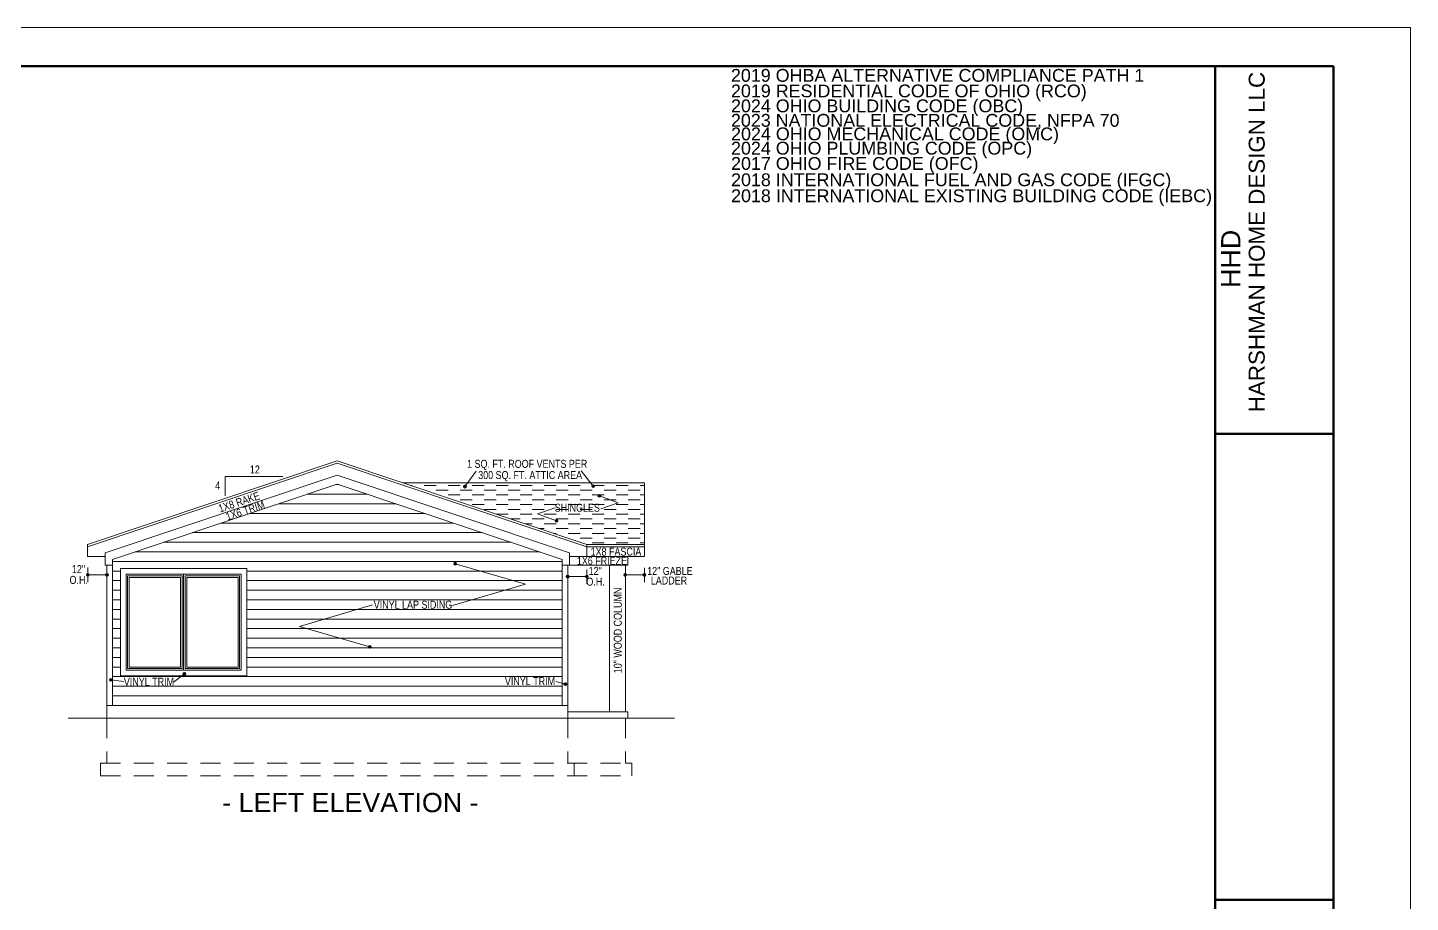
# Model space of a CAD drawing. Header units: inches. Extents: x -4443104 to -4439086, y 793046 to 798506.
# Drawn here: x -4440318 to -4439454, y 793651 to 794198 of the extents above; entities that cross this region are included whole.
import ezdxf
from ezdxf.enums import TextEntityAlignment as Align

# ---------------------------------------------------------------- set-up
doc = ezdxf.new("R2010")
doc.units = ezdxf.units.IN
doc.header["$MEASUREMENT"] = 0
doc.linetypes.add('DGN Style 2', pattern=[20.825219, 12.495132, -8.330088])
doc.layers.add('Level 1', color=7, linetype='Continuous', lineweight=0)
doc.layers.add('Level 3', color=7, linetype='Continuous', lineweight=0)
doc.styles.add('Style-Arial', font='arial.ttf')

# ---------------------------------------------------------------- blocks, each defined once
blk = doc.blocks.new('412')
at = {"layer": 'Level 3', "color": 120, "linetype": 'Continuous', "lineweight": 13, "flags": 128}
blk.add_lwpolyline([(18, 0), (-18, 0), (-18, -12)], dxfattribs=at)
at = {"layer": 'Level 3', "color": 120, "linetype": 'Continuous', "lineweight": 13, "style": 'Style-Arial', "width": 0.8}
for s, p in [('12', (-2.53, 2)), ('4', (-24.23, -8.02))]:
    blk.add_text(s, height=5, dxfattribs=at).set_placement(p)
blk = doc.blocks.new('LT3_5')
at = {"layer": 'Level 3', "color": 2, "linetype": 'Continuous', "lineweight": 13}
for radius in [6, 5.52, 5.04, 4.56, 4.08, 3.6, 3.12, 2.64, 2.16, 1.68, 1.2, 0.72, 0.24]:
    blk.add_circle((0, 0), radius, dxfattribs=at)
blk = doc.blocks.new('LT3_7')
at = {"layer": 'Level 3', "color": 2, "linetype": 'Continuous', "lineweight": 13}
for radius in [6, 5.52, 5.04, 4.56, 4.08, 3.6, 3.12, 2.64, 2.16, 1.68, 1.2, 0.72, 0.24]:
    blk.add_circle((0, 0), radius, dxfattribs=at)
blk = doc.blocks.new('12OH')
at = {"layer": 'Level 3', "color": 2, "linetype": 'Continuous', "lineweight": 13}
for p, q in [((0, -9), (0, 0)), ((-12, -4.5), (0, -4.5))]:
    blk.add_line(p, q, dxfattribs=at)
at = {"layer": 'Level 3', "color": 2, "linetype": 'Continuous', "lineweight": 13, "xscale": 0.1499990686758433, "yscale": 0.1499990686758433, "zscale": 0.1499990686758433}
for name, p in [('LT3_5', (-12, -4.5)), ('LT3_7', (0, -4.5))]:
    blk.add_blockref(name, p, dxfattribs=at)
blk = doc.blocks.new('SWRV')
at = {"layer": 'Level 3', "color": 7, "linetype": 'Continuous', "lineweight": 13, "style": 'Style-Arial', "width": 0.8}
for s, p in [('1 SQ. FT. ROOF VENTS PER', (43.65, 0.54)), ('300 SQ. FT. ATTIC AREA', (40.38, -6.47))]:
    blk.add_text(s, height=5, dxfattribs=at).set_placement(p, align=Align.RIGHT)
blk = doc.blocks.new('LT3_3')
at = {"layer": 'Level 3', "color": 120, "linetype": 'Continuous', "lineweight": 13}
for radius in [6, 5.52, 5.04, 4.56, 4.08, 3.6, 3.12, 2.64, 2.16, 1.68, 1.2, 0.72, 0.24]:
    blk.add_circle((0, 0), radius, dxfattribs=at)
blk = doc.blocks.new('CODES')
at = {"layer": 'Level 3', "color": 7, "linetype": 'Continuous', "lineweight": 13, "style": 'Style-Arial'}
for s, p in [('2019 OHBA ALTERNATIVE COMPLIANCE PATH 1', (0, 0)), ('2019 RESIDENTIAL CODE OF OHIO (RCO)', (0.04, -9.72)), ('2024 OHIO BUILDING CODE (OBC)', (0.08, -19.06)), ('2023 NATIONAL ELECTRICAL CODE, NFPA 70', (0.02, -28.1)), ('2024 OHIO MECHANICAL CODE (OMC)', (0.11, -36.57)), ('2024 OHIO PLUMBING CODE (OPC)', (0.08, -45.5)), ('2017 OHIO FIRE CODE (OFC)', (0.1, -55.06)), ('2018 INTERNATIONAL FUEL AND GAS CODE (IFGC)', (0.11, -65.24)), ('2018 INTERNATIONAL EXISTING BUILDING CODE (IEBC)', (0.12, -75.24))]:
    blk.add_text(s, height=8, dxfattribs=at).set_placement(p)

msp = doc.modelspace()

# ---------------------------------------------------------------- linework, layer by layer
at = {"layer": 'Level 1', "color": 7, "linetype": 'Continuous', "lineweight": 0}
for p in [(-4441181.9771, 794197.7979), (-4439453.9771, 793045.7979)]:
    msp.add_line(p, (-4439453.9771, 794197.7979), dxfattribs=at)
at = {"layer": 'Level 1', "color": 7, "linetype": 'Continuous', "lineweight": 53}
for p, q in [((-4441133.9771, 794173.7979), (-4439501.9771, 794173.7979)), ((-4439575.9771, 793069.7979), (-4439575.9771, 794173.7979)), ((-4439501.9771, 793069.7979), (-4439501.9771, 794173.7979)), ((-4439576.3826, 793944.0295), (-4439502.3826, 793944.0295)), ((-4439575.9771, 793652.703), (-4439501.9771, 793652.703))]:
    msp.add_line(p, q, dxfattribs=at)
at = {"layer": 'Level 1', "color": 7, "linetype": 'Continuous', "lineweight": 40}
msp.add_line((-4439575.9771, 794173.7979), (-4439501.9771, 794173.7979), dxfattribs=at)
msp.add_line((-4439575.9771, 794173.7979), (-4439501.9771, 794173.7979), dxfattribs=at)
msp.add_line((-4439575.9771, 794173.7979), (-4439501.9771, 794173.7979), dxfattribs=at)
at = {"layer": 'Level 3', "color": 120, "linetype": 'Continuous', "lineweight": 13}
for p, q in [((-4440280.4979, 793874.8526), (-4440124.4979, 793927.0495)), ((-4439968.4979, 793874.8526), (-4440124.4979, 793927.0495)), ((-4440269.4979, 793869.5331), (-4440124.4979, 793918.0495)), ((-4440264.9979, 793865.5388), (-4440124.4979, 793912.5495)), ((-4439979.4979, 793869.5331), (-4440124.4979, 793918.0495)), ((-4439983.9979, 793865.5388), (-4440124.4979, 793912.5495)), ((-4439932.4979, 793913.3427), (-4440083.5326, 793913.3427)), ((-4440037.794, 793920.5981), (-4440044.7287, 793911.1005)), ((-4439972.1278, 793920.7919), (-4439964.5733, 793911.2944)), ((-4439932.4979, 793867.3526), (-4439932.4979, 793913.3427)), ((-4439948.8941, 793900.7866), (-4439960.6908, 793905.1962)), ((-4439999.2873, 793894.0234), (-4439988.3997, 793897.6452)), ((-4439959.7818, 793897.1648), (-4439948.8941, 793900.7866)), ((-4439987.4907, 793889.6138), (-4439999.2873, 793894.0234)), ((-4440280.4979, 793867.3526), (-4440280.4979, 793874.8526)), ((-4440269.4979, 793861.8526), (-4440269.4979, 793869.5331)), ((-4439979.4979, 793861.8526), (-4439979.4979, 793869.5331)), ((-4439968.4979, 793867.3526), (-4439968.4979, 793874.8526)), ((-4439968.4979, 793874.8526), (-4439932.4979, 793874.8526)), ((-4440269.4979, 793867.3526), (-4440280.4979, 793867.3526)), ((-4440264.9979, 793861.8526), (-4440269.4979, 793861.8526)), ((-4440268.4979, 793861.8526), (-4440268.4979, 793766.2259)), ((-4440264.9979, 793865.5388), (-4440264.9979, 793774.2259)), ((-4440006.7984, 793850.106), (-4440050.8155, 793862.7793)), ((-4439983.9979, 793865.5388), (-4439983.9979, 793774.2259)), ((-4439983.9979, 793861.8526), (-4439942.9979, 793861.8526)), ((-4439980.4979, 793861.8526), (-4439980.4979, 793766.2259)), ((-4439979.4979, 793867.3526), (-4439968.4979, 793867.3526)), ((-4439968.4979, 793867.3526), (-4439932.4979, 793867.3526)), ((-4439954.4979, 793861.8526), (-4439954.4979, 793770.2259)), ((-4439944.4979, 793861.8526), (-4439944.4979, 793770.2259)), ((-4439942.9979, 793861.8526), (-4439942.9979, 793867.3526)), ((-4440052.4766, 793836.6017), (-4440006.7984, 793850.106)), ((-4440148.1889, 793823.5574), (-4440102.5107, 793837.0617)), ((-4440104.1717, 793810.8841), (-4440148.1889, 793823.5574)), ((-4440226.9229, 793788.8716), (-4440220.0159, 793793.9665)), ((-4440257.7948, 793789.1105), (-4440265.9541, 793790.2118)), ((-4439988.0313, 793789.2708), (-4439981.9974, 793787.507)), ((-4440268.4979, 793774.2259), (-4439980.4979, 793774.2259)), ((-4440292.7464, 793766.2259), (-4439913.8419, 793766.2259)), ((-4439980.4979, 793770.2259), (-4439942.9979, 793770.2259)), ((-4439942.9979, 793770.2259), (-4439942.9979, 793766.2259))]:
    msp.add_line(p, q, dxfattribs=at)
at = {"layer": 'Level 3', "color": 120, "linetype": 'Continuous', "lineweight": 0}
for p, q in [((-4440280.4979, 793873.3526), (-4440124.4979, 793925.5495)), ((-4439968.4979, 793873.3526), (-4440124.4979, 793925.5495)), ((-4439968.4979, 793873.3526), (-4439932.4979, 793873.3526))]:
    msp.add_line(p, q, dxfattribs=at)
at = {"layer": 'Level 3', "color": 30, "linetype": 'Continuous', "lineweight": 0}
for p, q in [((-4440143.397, 793906.2259), (-4440105.5989, 793906.2259)), ((-4440125.4649, 793912.2259), (-4440123.531, 793912.2259)), ((-4440161.3291, 793900.2259), (-4440087.6668, 793900.2259)), ((-4440197.1933, 793888.2259), (-4440051.8026, 793888.2259)), ((-4440179.2612, 793894.2259), (-4440069.7347, 793894.2259)), ((-4440215.1254, 793882.2259), (-4440033.8705, 793882.2259)), ((-4440250.9896, 793870.2259), (-4439998.0062, 793870.2259)), ((-4440233.0575, 793876.2259), (-4440015.9384, 793876.2259)), ((-4440264.9979, 793864.2259), (-4440263.8686, 793864.2259)), ((-4440263.8686, 793864.2259), (-4439983.9979, 793864.2259)), ((-4440264.9979, 793858.2259), (-4440259.9979, 793858.2259)), ((-4440264.9979, 793852.2259), (-4440259.9979, 793852.2259)), ((-4440180.9979, 793858.2259), (-4439983.9979, 793858.2259)), ((-4440180.9979, 793852.2259), (-4439983.9979, 793852.2259)), ((-4440264.9979, 793846.2259), (-4440259.9979, 793846.2259)), ((-4440180.9979, 793846.2259), (-4439983.9979, 793846.2259)), ((-4440264.9979, 793840.2259), (-4440259.9979, 793840.2259)), ((-4440180.9979, 793840.2259), (-4439983.9979, 793840.2259)), ((-4440264.9979, 793834.2259), (-4440259.9979, 793834.2259)), ((-4440264.9979, 793828.2259), (-4440259.9979, 793828.2259)), ((-4440180.9979, 793834.2259), (-4439983.9979, 793834.2259)), ((-4440180.9979, 793828.2259), (-4439983.9979, 793828.2259)), ((-4440264.9979, 793822.2259), (-4440259.9979, 793822.2259)), ((-4440180.9979, 793822.2259), (-4439983.9979, 793822.2259)), ((-4440264.9979, 793816.2259), (-4440259.9979, 793816.2259)), ((-4440264.9979, 793810.2259), (-4440259.9979, 793810.2259)), ((-4440180.9979, 793816.2259), (-4439983.9979, 793816.2259)), ((-4440180.9979, 793810.2259), (-4439983.9979, 793810.2259)), ((-4440264.9979, 793804.2259), (-4440259.9979, 793804.2259)), ((-4440180.9979, 793804.2259), (-4439983.9979, 793804.2259)), ((-4440264.9979, 793798.2259), (-4440259.9979, 793798.2259)), ((-4440264.9979, 793792.2259), (-4439983.9979, 793792.2259)), ((-4440180.9979, 793798.2259), (-4439983.9979, 793798.2259)), ((-4440264.9979, 793786.2259), (-4439983.9979, 793786.2259)), ((-4440264.9979, 793780.2259), (-4439983.9979, 793780.2259))]:
    msp.add_line(p, q, dxfattribs=at)
at = {"layer": 'Level 3', "color": 251, "linetype": 'Continuous', "lineweight": 0}
for p, q in [((-4440078.8198, 793911.7658), (-4440077.7549, 793911.7658)), ((-4440070.2549, 793911.7658), (-4440062.7549, 793911.7658)), ((-4440062.7549, 793908.7658), (-4440055.2549, 793908.7658)), ((-4440055.2549, 793911.7658), (-4440047.7549, 793911.7658)), ((-4440055.2549, 793905.7658), (-4440047.7549, 793905.7658)), ((-4440047.7549, 793908.7658), (-4440040.2549, 793908.7658)), ((-4440040.2549, 793911.7658), (-4440032.7549, 793911.7658)), ((-4440040.2549, 793905.7658), (-4440032.7549, 793905.7658)), ((-4440032.7549, 793908.7658), (-4440025.2549, 793908.7658)), ((-4440025.2549, 793911.7658), (-4440017.7549, 793911.7658)), ((-4440025.2549, 793905.7658), (-4440017.7549, 793905.7658)), ((-4440017.7549, 793908.7658), (-4440010.2549, 793908.7658)), ((-4440010.2549, 793911.7658), (-4440002.7549, 793911.7658)), ((-4440010.2549, 793905.7658), (-4440002.7549, 793905.7658)), ((-4440002.7549, 793908.7658), (-4439995.2549, 793908.7658)), ((-4439995.2549, 793911.7658), (-4439987.7549, 793911.7658)), ((-4439995.2549, 793905.7658), (-4439987.7549, 793905.7658)), ((-4439987.7549, 793908.7658), (-4439980.2549, 793908.7658)), ((-4439980.2549, 793911.7658), (-4439972.7549, 793911.7658)), ((-4439980.2549, 793905.7658), (-4439972.7549, 793905.7658)), ((-4439972.7549, 793908.7658), (-4439965.2549, 793908.7658)), ((-4439965.2549, 793911.7658), (-4439957.7549, 793911.7658)), ((-4439965.2549, 793905.7658), (-4439957.7549, 793905.7658)), ((-4439957.7549, 793908.7658), (-4439950.2549, 793908.7658)), ((-4439950.2549, 793911.7658), (-4439942.7549, 793911.7658)), ((-4439950.2549, 793905.7658), (-4439942.7549, 793905.7658)), ((-4439942.7549, 793908.7658), (-4439935.2549, 793908.7658)), ((-4439935.2549, 793911.7658), (-4439932.4979, 793911.7658)), ((-4439935.2549, 793905.7658), (-4439932.4979, 793905.7658)), ((-4440047.7549, 793902.7658), (-4440040.2549, 793902.7658)), ((-4440040.2549, 793899.7658), (-4440032.7549, 793899.7658)), ((-4440032.7549, 793902.7658), (-4440025.2549, 793902.7658)), ((-4440032.7549, 793896.7658), (-4440025.2549, 793896.7658)), ((-4440025.2549, 793899.7658), (-4440017.7549, 793899.7658)), ((-4440017.7549, 793902.7658), (-4440010.2549, 793902.7658)), ((-4440017.7549, 793896.7658), (-4440010.2549, 793896.7658)), ((-4440010.2549, 793899.7658), (-4440002.7549, 793899.7658)), ((-4440002.7549, 793902.7658), (-4439995.2549, 793902.7658)), ((-4440002.7549, 793896.7658), (-4439995.2549, 793896.7658)), ((-4439995.2549, 793899.7658), (-4439987.7549, 793899.7658)), ((-4439987.7549, 793902.7658), (-4439980.2549, 793902.7658)), ((-4439987.7549, 793896.7658), (-4439980.2549, 793896.7658)), ((-4439980.2549, 793899.7658), (-4439972.7549, 793899.7658)), ((-4439972.7549, 793902.7658), (-4439965.2549, 793902.7658)), ((-4439972.7549, 793896.7658), (-4439965.2549, 793896.7658)), ((-4439965.2549, 793899.7658), (-4439957.7549, 793899.7658)), ((-4439957.7549, 793902.7658), (-4439950.2549, 793902.7658)), ((-4439957.7549, 793896.7658), (-4439950.2549, 793896.7658)), ((-4439950.2549, 793899.7658), (-4439942.7549, 793899.7658)), ((-4439942.7549, 793902.7658), (-4439935.2549, 793902.7658)), ((-4439942.7549, 793896.7658), (-4439935.2549, 793896.7658)), ((-4439935.2549, 793899.7658), (-4439932.4979, 793899.7658)), ((-4440025.0235, 793893.7658), (-4440017.7549, 793893.7658)), ((-4440016.0574, 793890.7658), (-4440010.2549, 793890.7658)), ((-4440010.2549, 793893.7658), (-4440002.7549, 793893.7658)), ((-4440007.0914, 793887.7658), (-4440002.7549, 793887.7658)), ((-4440002.7549, 793890.7658), (-4439995.2549, 793890.7658)), ((-4439995.2549, 793893.7658), (-4439987.7549, 793893.7658)), ((-4439995.2549, 793887.7658), (-4439987.7549, 793887.7658)), ((-4439987.7549, 793890.7658), (-4439980.2549, 793890.7658)), ((-4439980.2549, 793893.7658), (-4439972.7549, 793893.7658)), ((-4439980.2549, 793887.7658), (-4439972.7549, 793887.7658)), ((-4439972.7549, 793890.7658), (-4439965.2549, 793890.7658)), ((-4439965.2549, 793893.7658), (-4439957.7549, 793893.7658)), ((-4439965.2549, 793887.7658), (-4439957.7549, 793887.7658)), ((-4439957.7549, 793890.7658), (-4439950.2549, 793890.7658)), ((-4439950.2549, 793893.7658), (-4439942.7549, 793893.7658)), ((-4439950.2549, 793887.7658), (-4439942.7549, 793887.7658)), ((-4439942.7549, 793890.7658), (-4439935.2549, 793890.7658)), ((-4439935.2549, 793893.7658), (-4439932.4979, 793893.7658)), ((-4439935.2549, 793887.7658), (-4439932.4979, 793887.7658)), ((-4439998.1253, 793884.7658), (-4439995.2549, 793884.7658)), ((-4439989.1593, 793881.7658), (-4439987.7549, 793881.7658)), ((-4439987.7549, 793884.7658), (-4439980.2549, 793884.7658)), ((-4439980.2549, 793881.7658), (-4439972.7549, 793881.7658)), ((-4439972.7549, 793884.7658), (-4439965.2549, 793884.7658)), ((-4439972.7549, 793878.7658), (-4439965.2549, 793878.7658)), ((-4439965.2549, 793881.7658), (-4439957.7549, 793881.7658)), ((-4439957.7549, 793884.7658), (-4439950.2549, 793884.7658)), ((-4439957.7549, 793878.7658), (-4439950.2549, 793878.7658)), ((-4439950.2549, 793881.7658), (-4439942.7549, 793881.7658)), ((-4439942.7549, 793884.7658), (-4439935.2549, 793884.7658)), ((-4439942.7549, 793878.7658), (-4439935.2549, 793878.7658)), ((-4439935.2549, 793881.7658), (-4439932.4979, 793881.7658)), ((-4439965.2549, 793875.7658), (-4439957.7549, 793875.7658)), ((-4439950.2549, 793875.7658), (-4439942.7549, 793875.7658)), ((-4439935.2549, 793875.7658), (-4439932.4979, 793875.7658))]:
    msp.add_line(p, q, dxfattribs=at)
at = {"layer": 'Level 3', "color": 120, "linetype": 'DGN Style 2', "lineweight": 0}
for p, q in [((-4440268.4979, 793766.2259), (-4440268.4979, 793738.2259)), ((-4439980.4979, 793766.2259), (-4439980.4979, 793738.2259)), ((-4439944.4979, 793766.2259), (-4439944.4979, 793738.2259)), ((-4440268.4979, 793738.2259), (-4440272.4979, 793738.2259)), ((-4440272.4979, 793738.2259), (-4440272.4979, 793730.2259)), ((-4440272.4979, 793738.2259), (-4439944.4979, 793738.2259)), ((-4439980.4979, 793738.2259), (-4439976.4979, 793738.2259)), ((-4439976.4979, 793738.2259), (-4439976.4979, 793730.2259)), ((-4439944.4979, 793738.2259), (-4439940.4979, 793738.2259)), ((-4439940.4979, 793738.2259), (-4439940.4979, 793730.2259)), ((-4440272.4979, 793730.2259), (-4439940.4979, 793730.2259))]:
    msp.add_line(p, q, dxfattribs=at)
at = {"layer": 'Level 3', "color": 120, "linetype": 'Continuous', "lineweight": 13, "flags": 128}
msp.add_lwpolyline([(-4440259.9979, 793859.7259), (-4440180.9979, 793859.7259), (-4440180.9979, 793792.7259), (-4440259.9979, 793792.7259), (-4440259.9979, 793859.7259)], close=True, dxfattribs=at)
at = {"layer": 'Level 3', "color": 2, "linetype": 'Continuous', "lineweight": 13, "flags": 128}
for points in [[(-4440256.4979, 793796.2259), (-4440220.4979, 793796.2259), (-4440220.4979, 793856.2259), (-4440256.4979, 793856.2259), (-4440256.4979, 793796.2259)], [(-4440255.4979, 793855.2259), (-4440221.4979, 793855.2259), (-4440221.4979, 793797.2259), (-4440255.4979, 793797.2259), (-4440255.4979, 793855.2259)], [(-4440254.4979, 793854.2259), (-4440222.4979, 793854.2259), (-4440222.4979, 793798.2259), (-4440254.4979, 793798.2259), (-4440254.4979, 793854.2259)], [(-4440220.4979, 793796.2259), (-4440184.4979, 793796.2259), (-4440184.4979, 793856.2259), (-4440220.4979, 793856.2259), (-4440220.4979, 793796.2259)], [(-4440219.4979, 793855.2259), (-4440185.4979, 793855.2259), (-4440185.4979, 793797.2259), (-4440219.4979, 793797.2259), (-4440219.4979, 793855.2259)], [(-4440218.4979, 793854.2259), (-4440186.4979, 793854.2259), (-4440186.4979, 793798.2259), (-4440218.4979, 793798.2259), (-4440218.4979, 793854.2259)]]:
    msp.add_lwpolyline(points, close=True, dxfattribs=at)

# ---------------------------------------------------------------- block references
at = {"layer": 'Level 3', "color": 7, "linetype": 'Continuous', "lineweight": 13}
for name, p in [('CODES', (-4439878.532, 794163.9776)), ('SWRV', (-4440011.9317, 793922.1819))]:
    msp.add_blockref(name, p, dxfattribs=at)
at = {"layer": 'Level 3', "color": 120, "linetype": 'Continuous', "lineweight": 13}
msp.add_blockref('412', (-4440176.5714, 793917.2134), dxfattribs=at)
at = {"layer": 'Level 3', "color": 120, "linetype": 'Continuous', "lineweight": 13, "xscale": 0.1499990686758433, "yscale": 0.1499990686758433, "zscale": 0.1499990686758433}
for p in [(-4440044.75, 793910.9666), (-4439964.5733, 793911.2944), (-4439960.6908, 793905.1962), (-4439987.4907, 793889.6138), (-4440050.8155, 793862.7793), (-4440104.1717, 793810.8841), (-4440220.0159, 793793.9665), (-4440265.9541, 793790.2118), (-4439981.9974, 793787.507)]:
    msp.add_blockref('LT3_3', p, dxfattribs=at)
at = {"layer": 'Level 3', "color": 2, "linetype": 'Continuous', "lineweight": 13, "rotation": 180}
msp.add_blockref('12OH', (-4440280.3704, 793851.3765), dxfattribs=at)
at = {"layer": 'Level 3', "color": 2, "linetype": 'Continuous', "lineweight": 13, "extrusion": (0, 0, -1), "rotation": 180}
for p in [(4439968.5371, 793850.2729), (4439932.6207, 793851.2803)]:
    msp.add_blockref('12OH', p, dxfattribs=at)

# ---------------------------------------------------------------- texts
at = {"layer": 'Level 3', "color": 7, "linetype": 'Continuous', "lineweight": 13, "style": 'Style-Arial'}
msp.add_text('HARSHMAN HOME DESIGN LLC', height=10, rotation=90, dxfattribs=at).set_placement((-4439544.9806, 793957.4982))
at = {"layer": 'Level 3', "color": 7, "lineweight": 13, "style": 'Style-Arial'}
msp.add_text('HHD', height=12, rotation=90, dxfattribs=at).set_placement((-4439560.2314, 794035.1542))
at = {"layer": 'Level 3', "color": 120, "linetype": 'Continuous', "lineweight": 13, "style": 'Style-Arial', "width": 0.8}
for s, rotation, p in [('1X8 RAKE', 18.5, (-4440197.7438, 793894.7265)), ('1X6 TRIM', 18.5, (-4440193.124, 793889.687)), ('10" WOOD COLUMN', 90, (-4439946.7377, 793794.3527))]:
    msp.add_text(s, height=5, rotation=rotation, dxfattribs=at).set_placement(p)
for s, p in [('SHINGLES', (-4439988.6431, 793895.2951)), ('1X8 FASCIA', (-4439966.1973, 793867.8548)), ('1X6 FRIEZE', (-4439974.8019, 793862.148)), ('VINYL LAP SIDING', (-4440101.7113, 793834.6757)), ('VINYL TRIM', (-4440257.8539, 793786.5607)), ('VINYL TRIM', (-4440019.7711, 793786.9168))]:
    msp.add_text(s, height=5, dxfattribs=at).set_placement(p)
at = {"layer": 'Level 3', "color": 7, "linetype": 'Continuous', "lineweight": 13, "style": 'Style-Arial', "width": 0.8}
for s, p in [('12"', (-4440290.3164, 793856.9328)), ('O.H.', (-4440291.8083, 793850.1812))]:
    msp.add_text(s, height=5, dxfattribs=at).set_placement(p)
for s, p in [('12"', (-4439959.1979, 793855.8292)), ('12" GABLE', (-4439902.4685, 793855.7738)), ('O.H.', (-4439957.3705, 793849.0776)), ('LADDER', (-4439905.8999, 793849.8072))]:
    msp.add_text(s, height=5, dxfattribs=at).set_placement(p, align=Align.RIGHT)
at = {"layer": 'Level 3', "color": 120, "linetype": 'Continuous', "lineweight": 13, "style": 'Style-Arial'}
msp.add_text('- LEFT ELEVATION -', height=12, dxfattribs=at).set_placement((-4440196.4133, 793707.5504))

doc.saveas('drawing.dxf')
